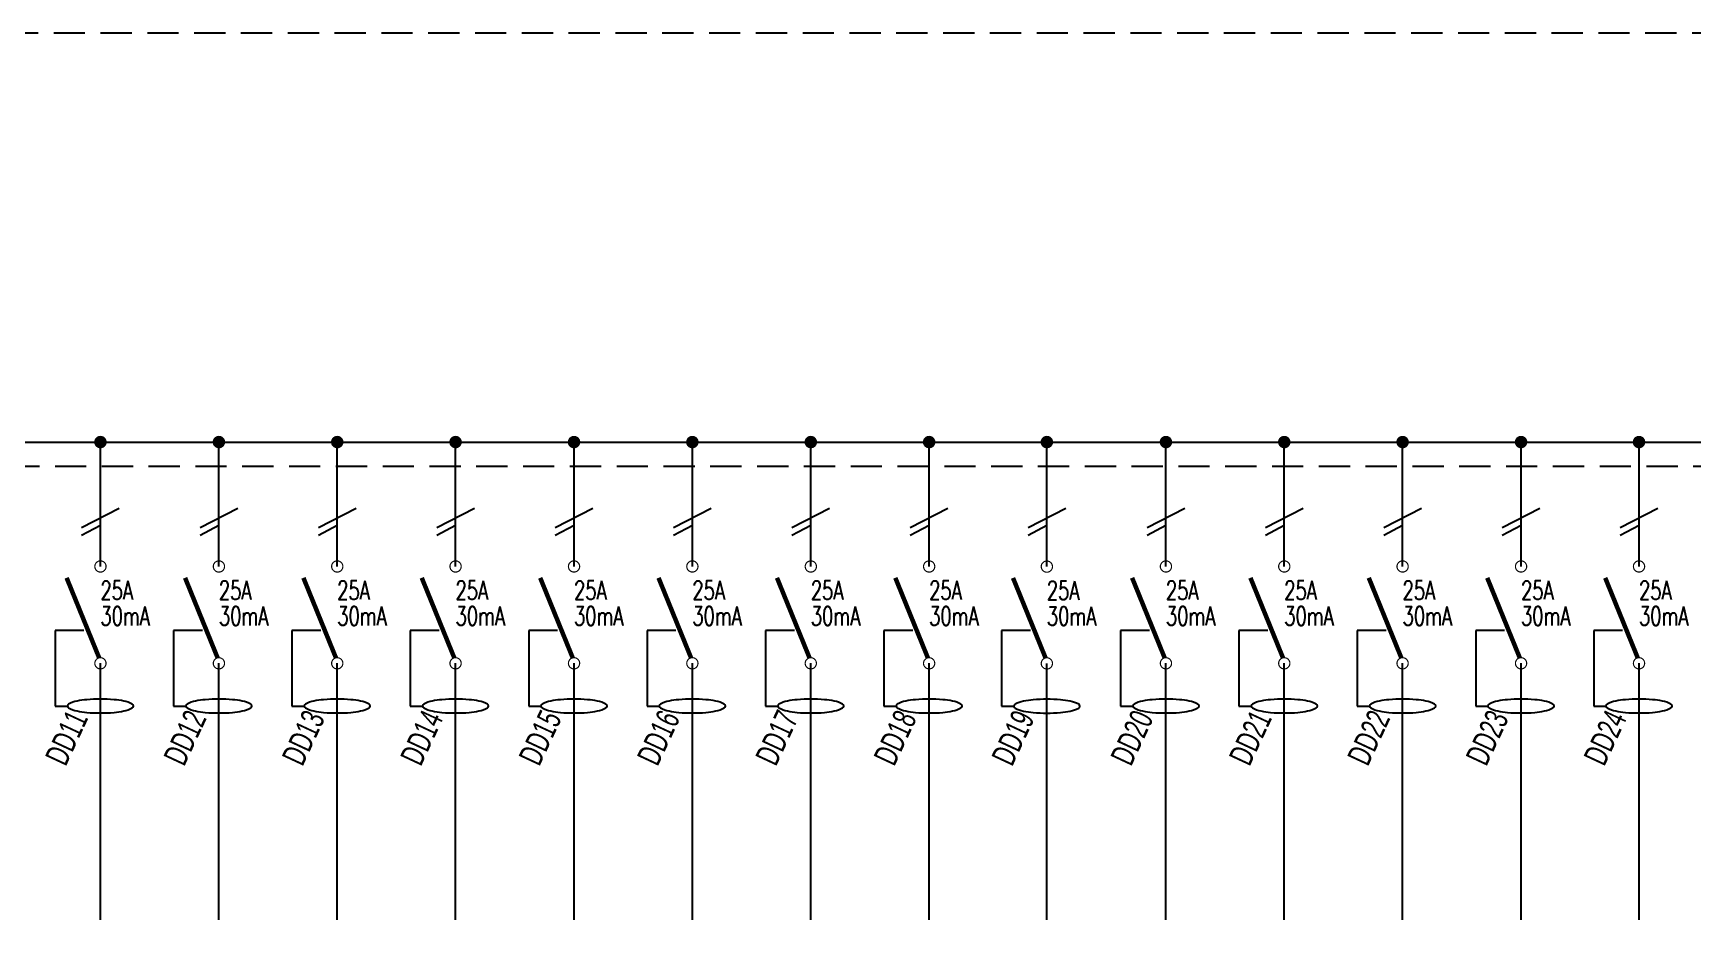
# Model space of a CAD drawing. Header units: millimetres. Extents: x 268.5 to 336.2, y -32.8 to -15.6.
# Drawn here: x 309.13 to 322.42, y -24.2 to -17.1 of the extents above; entities that cross this region are included whole.
import ezdxf

# ---------------------------------------------------------------- set-up
doc = ezdxf.new("R2010")
doc.units = ezdxf.units.MM
doc.linetypes.add('HIDDEN', pattern=[0.375, 0.25, -0.125])
doc.linetypes.add('PHANTOM', pattern=[63.5, 31.75, -6.35, 6.35, -6.35, 6.35, -6.35])
for name, color, linetype in [('IE-UN-BARRAS', 14, 'Continuous'), ('IE-UN-CONDUCTOR', 14, 'Continuous'), ('IE-UN-INTERRUPTORES', 74, 'Continuous'), ('IE-UN-PAT', 10, 'Continuous'), ('IE-UN-RECUADRO', 24, 'HIDDEN'), ('INSTRUMENTOS', 171, 'Continuous')]:
    doc.layers.add(name, color=color, linetype=linetype)
doc.styles.get("Standard").update_dxf_attribs({"font": 'arial.ttf'})
doc.styles.add('UN-2016', font='romans.shx', dxfattribs={"width": 0.7, "height": 0.15})

# ---------------------------------------------------------------- blocks, each defined once
blk = doc.blocks.new('INT-DIF')
for p, q in [((-0.363, 0.309), (-0.363, -0.298)), ((-0.132, 0.309), (-0.363, 0.309)), ((-0.363, -0.298), (-0.263, -0.298))]:
    blk.add_line(p, q)
at = {"const_width": 0.00933}
for points in [[(-0.045, 0.821, 1), (0.045, 0.821, 1)], [(-0.045, 0.045, 1), (0.045, 0.045, 1)]]:
    blk.add_lwpolyline(points, format="xyb", close=True, dxfattribs=at)
at = {"const_width": 0.0361}
blk.add_lwpolyline([(-0.01, 0.088), (-0.271, 0.73)], dxfattribs=at)
blk.add_lwpolyline([(0, -0.353, 0.021723), (0.109, -0.349, 0.030103), (0.187, -0.337, 0.065718), (0.255, -0.313, 0.282431), (0.265, -0.298, 0.282431), (0.255, -0.282, 0.065718), (0.187, -0.258, 0.030103), (0.109, -0.247, 0.021723), (0, -0.242, 0.021723), (-0.109, -0.247, 0.030103), (-0.187, -0.258, 0.065718), (-0.255, -0.282, 0.282431), (-0.265, -0.298, 0.282431), (-0.255, -0.313, 0.065718), (-0.187, -0.337, 0.030103), (-0.109, -0.349, 0.021723)], format="xyb", close=True)
at = {"style": 'UN-2016', "width": 0.7}
for tag, p in [('CAPAC', (0.106, 0.448)), ('REG', (0.106, 0.227))]:
    blk.add_attdef(tag, p, '', height=0.15, dxfattribs=at)
blk = doc.blocks.new('COND-1P-N')
for p, q in [((-0.302, -0.082), (0.302, 0.232)), ((-0.302, -0.201), (0, -0.043))]:
    blk.add_line(p, q)

msp = doc.modelspace()

# ---------------------------------------------------------------- linework, layer by layer
at = {"layer": 'IE-UN-BARRAS', "ltscale": 5, "const_width": 0.05}
for points in [[(309.639, -20.376, 1), (309.689, -20.376, 1)], [(310.588, -20.376, 1), (310.638, -20.376, 1)], [(311.536, -20.376, 1), (311.586, -20.376, 1)], [(312.484, -20.376, 1), (312.534, -20.376, 1)], [(313.433, -20.376, 1), (313.483, -20.376, 1)], [(314.381, -20.376, 1), (314.431, -20.376, 1)], [(315.33, -20.376, 1), (315.38, -20.376, 1)], [(316.278, -20.376, 1), (316.328, -20.376, 1)], [(317.221, -20.376, 1), (317.271, -20.376, 1)], [(318.175, -20.376, 1), (318.225, -20.376, 1)], [(319.123, -20.376, 1), (319.173, -20.376, 1)], [(320.071, -20.376, 1), (320.121, -20.376, 1)], [(321.02, -20.376, 1), (321.07, -20.376, 1)], [(321.965, -20.376, 1), (322.015, -20.376, 1)]]:
    msp.add_lwpolyline(points, format="xyb", close=True, dxfattribs=at)
at = {"layer": 'IE-UN-BARRAS'}
msp.add_lwpolyline([(296.451, -20.376), (323.881, -20.377)], dxfattribs=at)
at = {"layer": 'IE-UN-CONDUCTOR'}
for points in [[(309.664, -21.373), (309.664, -20.376)], [(310.613, -21.373), (310.613, -20.376)], [(311.561, -21.373), (311.561, -20.376)], [(312.509, -21.373), (312.509, -20.376)], [(313.458, -21.373), (313.458, -20.376)], [(314.406, -21.373), (314.406, -20.376)], [(315.355, -21.373), (315.355, -20.376)], [(316.303, -21.373), (316.303, -20.376)], [(317.246, -21.374), (317.246, -20.376)], [(318.2, -21.373), (318.2, -20.376)], [(319.148, -21.373), (319.148, -20.376)], [(320.096, -21.373), (320.096, -20.376)], [(321.045, -21.373), (321.045, -20.376)], [(321.99, -21.373), (321.99, -20.376)], [(309.664, -24.204), (309.664, -22.149)], [(310.613, -24.204), (310.613, -22.149)], [(311.561, -24.204), (311.561, -22.149)], [(312.509, -24.204), (312.509, -22.149)], [(313.458, -24.204), (313.458, -22.149)], [(314.406, -24.204), (314.406, -22.149)], [(315.355, -24.204), (315.355, -22.149)], [(316.303, -24.204), (316.303, -22.149)], [(317.246, -24.205), (317.246, -22.15)], [(318.2, -24.204), (318.2, -22.149)], [(319.148, -24.204), (319.148, -22.149)], [(320.096, -24.204), (320.096, -22.149)], [(321.045, -24.204), (321.045, -22.149)], [(321.99, -24.204), (321.99, -22.149)]]:
    msp.add_lwpolyline(points, dxfattribs=at)
at = {"layer": 'IE-UN-PAT', "linetype": 'HIDDEN'}
msp.add_lwpolyline([(269.925, -20.57), (336.165, -20.57)], dxfattribs=at)
at = {"layer": 'IE-UN-RECUADRO'}
msp.add_lwpolyline([(269.136, -28.59), (336.165, -28.59), (336.165, -17.099), (269.136, -17.099), (269.136, -28.59)], dxfattribs=at)

# ---------------------------------------------------------------- block references
at = {"layer": 'IE-UN-INTERRUPTORES', "xscale": 0.5000000000000001, "yscale": 0.5000000000000001, "zscale": 0.5000000000000001}
for p in [(309.664, -21.021), (310.613, -21.021), (311.561, -21.021), (312.509, -21.021), (313.458, -21.021), (314.406, -21.021), (315.355, -21.021), (316.303, -21.021), (317.246, -21.021), (318.2, -21.021), (319.148, -21.021), (320.096, -21.021), (321.045, -21.021), (321.99, -21.021)]:
    msp.add_blockref('COND-1P-N', p, dxfattribs=at)
at = {"layer": 'IE-UN-INTERRUPTORES'}
ref = msp.add_blockref('INT-DIF', (309.664, -22.194), dxfattribs=at)
ref.add_attrib('REG', '30mA', (309.664, -21.845), dxfattribs={"color": 154, "height": 0.15, "style": 'UN-2016', "width": 0.7})
ref.add_attrib('CAPAC', '25A', (309.664, -21.639), dxfattribs={"color": 154, "height": 0.15, "style": 'UN-2016', "width": 0.7})
ref = msp.add_blockref('INT-DIF', (310.613, -22.194), dxfattribs=at)
ref.add_attrib('REG', '30mA', (310.613, -21.845), dxfattribs={"color": 154, "height": 0.15, "style": 'UN-2016', "width": 0.7})
ref.add_attrib('CAPAC', '25A', (310.613, -21.639), dxfattribs={"color": 154, "height": 0.15, "style": 'UN-2016', "width": 0.7})
ref = msp.add_blockref('INT-DIF', (311.561, -22.194), dxfattribs=at)
ref.add_attrib('REG', '30mA', (311.561, -21.845), dxfattribs={"color": 154, "height": 0.15, "style": 'UN-2016', "width": 0.7})
ref.add_attrib('CAPAC', '25A', (311.561, -21.639), dxfattribs={"color": 154, "height": 0.15, "style": 'UN-2016', "width": 0.7})
ref = msp.add_blockref('INT-DIF', (312.509, -22.194), dxfattribs=at)
ref.add_attrib('REG', '30mA', (312.509, -21.845), dxfattribs={"color": 154, "height": 0.15, "style": 'UN-2016', "width": 0.7})
ref.add_attrib('CAPAC', '25A', (312.509, -21.639), dxfattribs={"color": 154, "height": 0.15, "style": 'UN-2016', "width": 0.7})
ref = msp.add_blockref('INT-DIF', (313.458, -22.194), dxfattribs=at)
ref.add_attrib('REG', '30mA', (313.458, -21.845), dxfattribs={"color": 154, "height": 0.15, "style": 'UN-2016', "width": 0.7})
ref.add_attrib('CAPAC', '25A', (313.458, -21.639), dxfattribs={"color": 154, "height": 0.15, "style": 'UN-2016', "width": 0.7})
ref = msp.add_blockref('INT-DIF', (314.406, -22.194), dxfattribs=at)
ref.add_attrib('REG', '30mA', (314.406, -21.845), dxfattribs={"color": 154, "height": 0.15, "style": 'UN-2016', "width": 0.7})
ref.add_attrib('CAPAC', '25A', (314.406, -21.639), dxfattribs={"color": 154, "height": 0.15, "style": 'UN-2016', "width": 0.7})
ref = msp.add_blockref('INT-DIF', (315.355, -22.194), dxfattribs=at)
ref.add_attrib('REG', '30mA', (315.355, -21.845), dxfattribs={"color": 154, "height": 0.15, "style": 'UN-2016', "width": 0.7})
ref.add_attrib('CAPAC', '25A', (315.355, -21.639), dxfattribs={"color": 154, "height": 0.15, "style": 'UN-2016', "width": 0.7})
ref = msp.add_blockref('INT-DIF', (316.303, -22.194), dxfattribs=at)
ref.add_attrib('REG', '30mA', (316.303, -21.845), dxfattribs={"color": 154, "height": 0.15, "style": 'UN-2016', "width": 0.7})
ref.add_attrib('CAPAC', '25A', (316.303, -21.639), dxfattribs={"color": 154, "height": 0.15, "style": 'UN-2016', "width": 0.7})
ref = msp.add_blockref('INT-DIF', (317.246, -22.195), dxfattribs=at)
ref.add_attrib('REG', '30mA', (317.246, -21.846), dxfattribs={"color": 154, "height": 0.15, "style": 'UN-2016', "width": 0.7})
ref.add_attrib('CAPAC', '25A', (317.246, -21.64), dxfattribs={"color": 154, "height": 0.15, "style": 'UN-2016', "width": 0.7})
ref = msp.add_blockref('INT-DIF', (318.2, -22.194), dxfattribs=at)
ref.add_attrib('REG', '30mA', (318.2, -21.845), dxfattribs={"color": 154, "height": 0.15, "style": 'UN-2016', "width": 0.7})
ref.add_attrib('CAPAC', '25A', (318.2, -21.639), dxfattribs={"color": 154, "height": 0.15, "style": 'UN-2016', "width": 0.7})
ref = msp.add_blockref('INT-DIF', (319.148, -22.194), dxfattribs=at)
ref.add_attrib('REG', '30mA', (319.148, -21.845), dxfattribs={"color": 154, "height": 0.15, "style": 'UN-2016', "width": 0.7})
ref.add_attrib('CAPAC', '25A', (319.148, -21.639), dxfattribs={"color": 154, "height": 0.15, "style": 'UN-2016', "width": 0.7})
ref = msp.add_blockref('INT-DIF', (320.096, -22.194), dxfattribs=at)
ref.add_attrib('REG', '30mA', (320.096, -21.845), dxfattribs={"color": 154, "height": 0.15, "style": 'UN-2016', "width": 0.7})
ref.add_attrib('CAPAC', '25A', (320.096, -21.639), dxfattribs={"color": 154, "height": 0.15, "style": 'UN-2016', "width": 0.7})
ref = msp.add_blockref('INT-DIF', (321.045, -22.194), dxfattribs=at)
ref.add_attrib('REG', '30mA', (321.045, -21.845), dxfattribs={"color": 154, "height": 0.15, "style": 'UN-2016', "width": 0.7})
ref.add_attrib('CAPAC', '25A', (321.045, -21.639), dxfattribs={"color": 154, "height": 0.15, "style": 'UN-2016', "width": 0.7})
ref = msp.add_blockref('INT-DIF', (321.99, -22.194), dxfattribs=at)
ref.add_attrib('REG', '30mA', (321.99, -21.845), dxfattribs={"color": 154, "height": 0.15, "style": 'UN-2016', "width": 0.7})
ref.add_attrib('CAPAC', '25A', (321.99, -21.639), dxfattribs={"color": 154, "height": 0.15, "style": 'UN-2016', "width": 0.7})

# ---------------------------------------------------------------- texts
at = {"layer": 'INSTRUMENTOS', "linetype": 'PHANTOM', "width": 0.65}
for s, p in [('DD11', (309.385, -22.982)), ('DD12', (310.334, -22.982)), ('DD13', (311.282, -22.982)), ('DD14', (312.23, -22.982)), ('DD15', (313.179, -22.982)), ('DD16', (314.127, -22.982)), ('DD17', (315.075, -22.982)), ('DD18', (316.023, -22.982)), ('DD19', (316.967, -22.983)), ('DD20', (317.92, -22.982)), ('DD21', (318.869, -22.982)), ('DD22', (319.817, -22.982)), ('DD23', (320.766, -22.982)), ('DD24', (321.711, -22.982))]:
    msp.add_text(s, height=0.1877, rotation=65, dxfattribs=at).set_placement(p)

doc.saveas('drawing.dxf')
